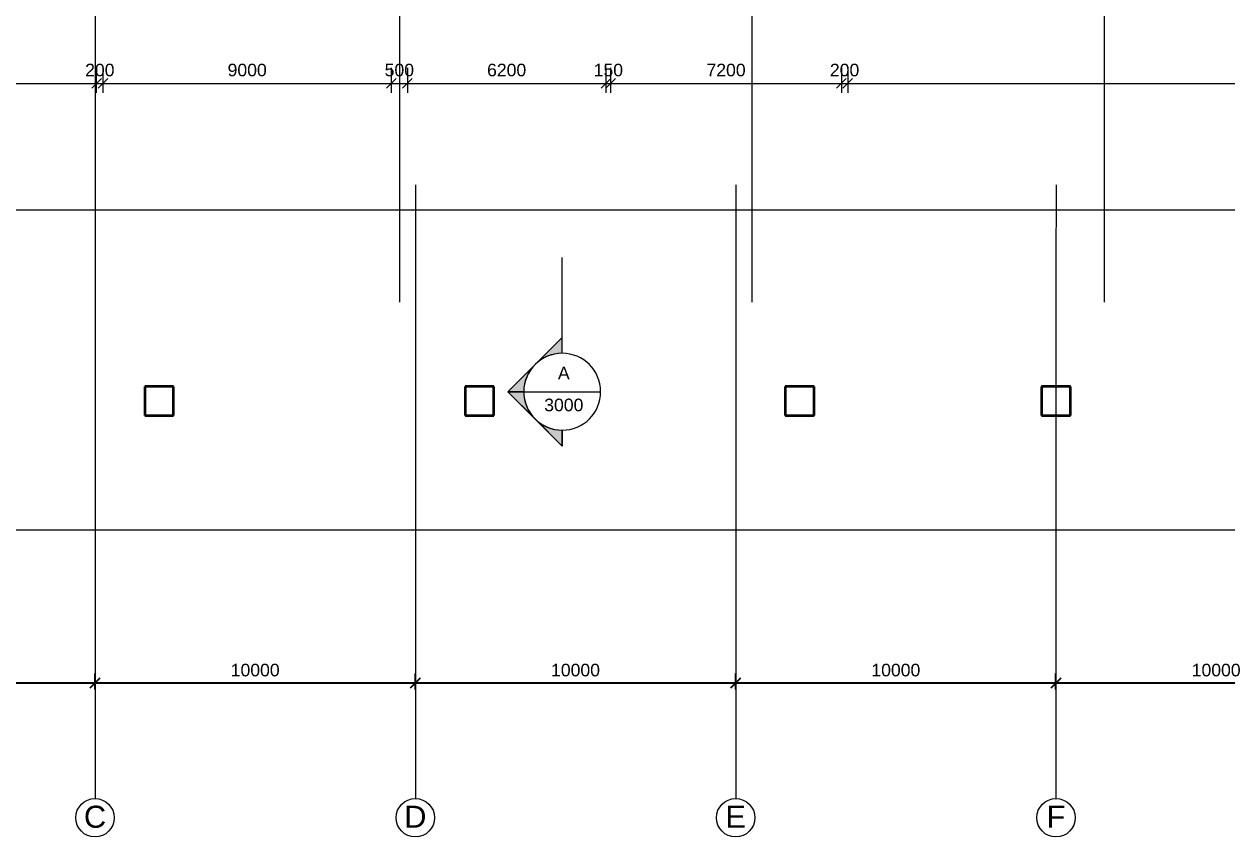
# Model space of a CAD drawing. Header units: millimetres. Extents: x -11708 to 484395, y -10237143 to 211873.
# Drawn here: x 24636 to 62188, y 123417 to 148806 of the extents above; entities that cross this region are included whole.
import ezdxf

# ---------------------------------------------------------------- set-up
doc = ezdxf.new("R2010")
doc.units = ezdxf.units.MM
doc.linetypes.add('Grid Line', pattern=[21, 12, -3, 3, -3])
for name, color, linetype, lineweight in [('A-ANNO-DIMS', 7, 'Continuous', 9), ('Dims-M_ANCILLARYBUILDING1-F_dwg-1', 7, 'Continuous', 9), ('S-COLS-3', 7, 'Continuous', 35), ('S-GRID-1', 7, 'Grid Line', 5), ('S-GRID-IDEN', 7, 'Continuous', 5)]:
    doc.layers.add(name, color=color, linetype=linetype, lineweight=lineweight)
doc.layers.add('A-WALL-PATT-1', color=7, linetype='Continuous', lineweight=9, true_color=0x009369)
doc.styles.add('Arial', font='arial.ttf', dxfattribs={"height": 491.766467})
doc.styles.add('Arial_1', font='arial.ttf', dxfattribs={"height": 393.413174})
doc.styles.add('Arial_3', font='arial.ttf', dxfattribs={"height": 688.473054})
doc.dimstyles.new('Diagonal_-_2_0mm_Arial', dxfattribs={"dimscale": 304.8, "dimtxt": 500, "dimasz": 0.984252, "dimexe": 0.984252, "dimexo": 0.984252, "dimgap": 0.656168, "dimtad": 1, "dimdec": 0, "dimrnd": 5, "dimzin": 0, "dimdsep": 46, "dimtxsty": 'Arial', "dimblk1": 'OBLIQUE', "dimblk2": 'OBLIQUE', "dimsah": 1, "dimcen": 0.09, "dimdle": 0.656168, "dimadec": 0, "dimazin": 0, "dimtfac": 1, "dimtdec": 4, "dimtix": 1, "dimtmove": 0, "dimatfit": 3, "dimfxl": 1, "dimtvp": 1, "dimtolj": 1, "dimtzin": 0, "dimarcsym": 2})

# ---------------------------------------------------------------- blocks, each defined once
blk = doc.blocks.new('Grid - 3mm-2917264-LG_F PLAN')
at = {"layer": 'S-GRID-IDEN'}
blk.add_circle((0, 0), 3, dxfattribs=at)
blk = doc.blocks.new('Section - Section Head - Filled-1049-0510')
at = {"layer": 'Dims-M_ANCILLARYBUILDING1-F_dwg-1'}
h = blk.add_hatch(color=256, dxfattribs=at)
edge = h.paths.add_edge_path(flags=0)
edge.add_line((-6, 8.49), (-6, 6))
edge.add_arc((-6, 0), 6, 90, 135)
edge.add_line((-10.24, 4.24), (-6, 8.49))
h = blk.add_hatch(color=256, dxfattribs=at)
edge = h.paths.add_edge_path(flags=0)
edge.add_line((-6, 8.49), (-1.76, 4.24))
edge.add_arc((-6, 0), 6, 45, 90)
edge.add_line((-6, 6), (-6, 8.49))
h = blk.add_hatch(color=256, dxfattribs=at)
edge = h.paths.add_edge_path(flags=0)
edge.add_line((-14.49, 0), (-10.24, 4.24))
edge.add_arc((-6, 0), 6, 135, 180)
edge.add_line((-12, 0), (-14.49, 0))
h = blk.add_hatch(color=256, dxfattribs=at)
edge = h.paths.add_edge_path(flags=0)
edge.add_line((2.49, 0), (0, 0))
edge.add_arc((-6, 0), 6, 360, 405)
edge.add_line((-1.76, 4.24), (2.49, 0))
for p, q in [((-6, 8.49), (-14.49, 0)), ((-6, 8.49), (-10.24, 4.24)), ((-6, 8.49), (2.49, 0)), ((-6, 6), (-6, 8.49)), ((-6, 8.49), (-6, 6)), ((-1.76, 4.24), (-6, 8.49)), ((-10.24, 4.24), (-14.49, 0)), ((2.49, 0), (-1.76, 4.24)), ((-12, 0), (-14.49, 0)), ((-14.49, 0), (-12, 0)), ((0, 0), (2.49, 0)), ((0, 0), (2.49, 0))]:
    blk.add_line(p, q, dxfattribs=at)
for start, end in [(0, 180), (90, 135), (45, 90), (135, 180), (0, 45), (180, 0)]:
    blk.add_arc((-6, 0), 6, start, end, dxfattribs=at)
blk = doc.blocks.new('A$C2C6E4749')
at = {"layer": 'Dims-M_ANCILLARYBUILDING1-F_dwg-1'}
for p, q in [((-5915, -35933), (-5915, -32936)), ((-7115, -37133), (-4715, -37133))]:
    blk.add_line(p, q, dxfattribs=at)
at = {"layer": 'Dims-M_ANCILLARYBUILDING1-F_dwg-1', "xscale": 199.9999999999998, "yscale": 199.9999999999998, "zscale": 199.9999999999998, "rotation": 90}
blk.add_blockref('Section - Section Head - Filled-1049-0510', (-5915, -35933), dxfattribs=at)
at = {"layer": 'Dims-M_ANCILLARYBUILDING1-F_dwg-1', "attachment_point": 2, "line_spacing_factor": 0.938532, "style": 'Arial_1'}
for s, insert, char_height, width in [('A', (-5866, -36351), 393, 436.77), ('3000', (-5866, -37349), 393.4, 1459.1)]:
    blk.add_mtext(s, dxfattribs=dict(at, insert=insert, char_height=char_height, width=width))
blk = doc.blocks.new('_Oblique')
at = {"color": 0, "linetype": 'ByBlock', "lineweight": -2}
blk.add_line((-0.5, -0.5), (0.5, 0.5), dxfattribs=at)
blk = doc.blocks.new('*D225')
at = {"layer": 'A-ANNO-DIMS', "color": 0, "lineweight": -2, "transparency": 16777216}
for p, q in [((36851, 128027), (36851, 128527)), ((46851, 128026), (46851, 128527)), ((36651, 128227), (47051, 128227))]:
    blk.add_line(p, q, dxfattribs=at)
at = {"layer": 'Defpoints', "color": 0, "transparency": 16777216}
for p in [(46851, 128227), (36851, 127727), (46851, 127726)]:
    blk.add_point(p, dxfattribs=at)
at = {"layer": 'A-ANNO-DIMS', "color": 0, "lineweight": -2, "transparency": 16777216, "xscale": 299.9999999999999, "yscale": 299.9999999999999, "zscale": 299.9999999999999, "rotation": 180}
blk.add_blockref('_Oblique', (36851, 128227), dxfattribs=at)
at = {"layer": 'A-ANNO-DIMS', "color": 0, "lineweight": -2, "transparency": 16777216, "xscale": 299.9999999999999, "yscale": 299.9999999999999, "zscale": 299.9999999999999}
blk.add_blockref('_Oblique', (46851, 128227), dxfattribs=at)
at = {"layer": 'A-ANNO-DIMS', "color": 0, "transparency": 16777216, "insert": (41851, 128627), "char_height": 491.77, "attachment_point": 5, "style": 'Arial'}
blk.add_mtext('\\A1;{\\H0.8x;10000}', dxfattribs=at)
blk = doc.blocks.new('*D226')
at = {"layer": 'A-ANNO-DIMS', "color": 0, "lineweight": -2, "transparency": 16777216}
for p, q in [((26851, 128027), (26851, 128527)), ((36851, 128027), (36851, 128527)), ((26651, 128227), (37051, 128227))]:
    blk.add_line(p, q, dxfattribs=at)
at = {"layer": 'Defpoints', "color": 0, "transparency": 16777216}
for p in [(36851, 128227), (26851, 127727), (36851, 127727)]:
    blk.add_point(p, dxfattribs=at)
at = {"layer": 'A-ANNO-DIMS', "color": 0, "lineweight": -2, "transparency": 16777216, "xscale": 299.9999999999999, "yscale": 299.9999999999999, "zscale": 299.9999999999999, "rotation": 180}
blk.add_blockref('_Oblique', (26851, 128227), dxfattribs=at)
at = {"layer": 'A-ANNO-DIMS', "color": 0, "lineweight": -2, "transparency": 16777216, "xscale": 299.9999999999999, "yscale": 299.9999999999999, "zscale": 299.9999999999999}
blk.add_blockref('_Oblique', (36851, 128227), dxfattribs=at)
at = {"layer": 'A-ANNO-DIMS', "color": 0, "transparency": 16777216, "insert": (31851, 128627), "char_height": 491.77, "attachment_point": 5, "style": 'Arial'}
blk.add_mtext('\\A1;{\\H0.8x;10000}', dxfattribs=at)
blk = doc.blocks.new('*D227')
at = {"layer": 'A-ANNO-DIMS', "color": 0, "lineweight": -2, "transparency": 16777216}
for p, q in [((16851, 128027), (16851, 128527)), ((26851, 128027), (26851, 128527)), ((16651, 128227), (27051, 128227))]:
    blk.add_line(p, q, dxfattribs=at)
at = {"layer": 'Defpoints', "color": 0, "transparency": 16777216}
for p in [(26851, 128227), (16851, 127727), (26851, 127727)]:
    blk.add_point(p, dxfattribs=at)
at = {"layer": 'A-ANNO-DIMS', "color": 0, "lineweight": -2, "transparency": 16777216, "xscale": 299.9999999999999, "yscale": 299.9999999999999, "zscale": 299.9999999999999, "rotation": 180}
blk.add_blockref('_Oblique', (16851, 128227), dxfattribs=at)
at = {"layer": 'A-ANNO-DIMS', "color": 0, "lineweight": -2, "transparency": 16777216, "xscale": 299.9999999999999, "yscale": 299.9999999999999, "zscale": 299.9999999999999}
blk.add_blockref('_Oblique', (26851, 128227), dxfattribs=at)
at = {"layer": 'A-ANNO-DIMS', "color": 0, "transparency": 16777216, "insert": (21851, 128627), "char_height": 491.77, "attachment_point": 5, "style": 'Arial'}
blk.add_mtext('\\A1;{\\H0.8x;10000}', dxfattribs=at)
blk = doc.blocks.new('*D229')
at = {"layer": 'A-ANNO-DIMS', "color": 0, "lineweight": -2, "transparency": 16777216}
for p, q in [((46851, 128026), (46851, 128526)), ((56851, 128026), (56851, 128526)), ((46651, 128226), (57051, 128226))]:
    blk.add_line(p, q, dxfattribs=at)
at = {"layer": 'Defpoints', "color": 0, "transparency": 16777216}
for p in [(56851, 128226), (46851, 127726), (56851, 127726)]:
    blk.add_point(p, dxfattribs=at)
at = {"layer": 'A-ANNO-DIMS', "color": 0, "lineweight": -2, "transparency": 16777216, "xscale": 299.9999999999999, "yscale": 299.9999999999999, "zscale": 299.9999999999999, "rotation": 180}
blk.add_blockref('_Oblique', (46851, 128226), dxfattribs=at)
at = {"layer": 'A-ANNO-DIMS', "color": 0, "lineweight": -2, "transparency": 16777216, "xscale": 299.9999999999999, "yscale": 299.9999999999999, "zscale": 299.9999999999999}
blk.add_blockref('_Oblique', (56851, 128226), dxfattribs=at)
at = {"layer": 'A-ANNO-DIMS', "color": 0, "transparency": 16777216, "insert": (51851, 128627), "char_height": 491.77, "attachment_point": 5, "style": 'Arial'}
blk.add_mtext('\\A1;{\\H0.8x;10000}', dxfattribs=at)
blk = doc.blocks.new('*D230')
at = {"layer": 'A-ANNO-DIMS', "color": 0, "lineweight": -2, "transparency": 16777216}
for p, q in [((56851, 128026), (56851, 128526)), ((66851, 128026), (66851, 128526)), ((56651, 128226), (67051, 128226))]:
    blk.add_line(p, q, dxfattribs=at)
at = {"layer": 'Defpoints', "color": 0, "transparency": 16777216}
for p in [(66851, 128226), (56851, 127726), (66851, 127726)]:
    blk.add_point(p, dxfattribs=at)
at = {"layer": 'A-ANNO-DIMS', "color": 0, "lineweight": -2, "transparency": 16777216, "xscale": 299.9999999999999, "yscale": 299.9999999999999, "zscale": 299.9999999999999, "rotation": 180}
blk.add_blockref('_Oblique', (56851, 128226), dxfattribs=at)
at = {"layer": 'A-ANNO-DIMS', "color": 0, "lineweight": -2, "transparency": 16777216, "xscale": 299.9999999999999, "yscale": 299.9999999999999, "zscale": 299.9999999999999}
blk.add_blockref('_Oblique', (66851, 128226), dxfattribs=at)
at = {"layer": 'A-ANNO-DIMS', "color": 0, "transparency": 16777216, "insert": (61851, 128627), "char_height": 491.77, "attachment_point": 5, "style": 'Arial'}
blk.add_mtext('\\A1;{\\H0.8x;10000}', dxfattribs=at)
blk = doc.blocks.new('Dims-LG-FPLAN_dwg__Oblique-5772954-LG_F PLAN')
at = {"layer": 'A-ANNO-DIMS'}
blk.add_line((-0.5, -0.5), (0.5, 0.5), dxfattribs=at)

msp = doc.modelspace()

# ---------------------------------------------------------------- linework, layer by layer
at = {"layer": 'A-ANNO-DIMS'}
msp.add_line((-1090.8, 146954.3), (103901.2, 146954.3), dxfattribs=at)
at = {"layer": 'A-ANNO-DIMS', "flags": 128}
for points in [[(26901.2, 146654.3), (26901.2, 147435.2)], [(27101.2, 146654.3), (27101.2, 147435.2)], [(36101.2, 147435.2), (36101.2, 146654.3)], [(36601.2, 147435.2), (36601.2, 146654.3)], [(42801.2, 147435.2), (42801.2, 146654.3)], [(42951.2, 146654.3), (42951.2, 147435.2)], [(50151.2, 147435.2), (50151.2, 146654.3)], [(50351.2, 147435.2), (50351.2, 146654.3)]]:
    msp.add_lwpolyline(points, dxfattribs=at)
at = {"layer": 'S-COLS-3'}
for p, q in [((29301.1, 137481), (28401.1, 137481)), ((28401.1, 137481), (28401.1, 136581)), ((29301.1, 136581), (29301.1, 137481)), ((39301.1, 137481), (38401.1, 137481)), ((38401.1, 137481), (38401.1, 136581)), ((39301.1, 136581), (39301.1, 137481)), ((49301.1, 137480.9), (48401.1, 137480.9)), ((48401.1, 137480.9), (48401.1, 136580.9)), ((49301.1, 136580.9), (49301.1, 137480.9)), ((57301.1, 137480.9), (56401.1, 137480.9)), ((56401.1, 137480.9), (56401.1, 136580.9)), ((57301.1, 136580.9), (57301.1, 137480.9)), ((28401.1, 136581), (29301.1, 136581)), ((38401.1, 136581), (39301.1, 136581)), ((48401.1, 136580.9), (49301.1, 136580.9)), ((56401.1, 136580.9), (57301.1, 136580.9))]:
    msp.add_line(p, q, dxfattribs=at)
at = {"layer": 'S-GRID-1'}
for p, q in [((26851.5, 210672.6), (26851.1, 140117.7)), ((36354.3, 210672.6), (36353.9, 140117.7)), ((47351.5, 210672.6), (47351.1, 140117.7)), ((58351.5, 210672.6), (58351.1, 140117.7)), ((26851.1, 143789), (26851, 124617)), ((36851.1, 143789), (36851, 124617)), ((46851.1, 143788.9), (46851, 124617)), ((56851.1, 143788.9), (56851, 124617)), ((-10508.2, 143006.2), (128177.3, 143005.5)), ((-10508.3, 133006.2), (128177.3, 133005.5))]:
    msp.add_line(p, q, dxfattribs=at)

# ---------------------------------------------------------------- block references
at = {"xscale": 300, "yscale": 300, "zscale": 300}
for p in [(26901.2, 146954.3), (36101.2, 146954.3), (42801.2, 146954.3), (50151.2, 146954.3)]:
    msp.add_blockref('Dims-LG-FPLAN_dwg__Oblique-5772954-LG_F PLAN', p, dxfattribs=at)
at = {"xscale": 300, "yscale": 300, "zscale": 300, "rotation": 180}
for p in [(27101.2, 146954.3), (36601.2, 146954.3), (42951.2, 146954.3), (50351.2, 146954.3)]:
    msp.add_blockref('Dims-LG-FPLAN_dwg__Oblique-5772954-LG_F PLAN', p, dxfattribs=at)
at = {"layer": 'A-WALL-PATT-1'}
msp.add_blockref('A$C2C6E4749', (47351.3, 174455.9), dxfattribs=at)
at = {"layer": 'S-GRID-IDEN', "xscale": 199.9999999999999, "yscale": 199.9999999999999, "zscale": 199.9999999999999, "rotation": 179.9996999996851}
for p in [(26851, 124017), (36851, 124017), (46851, 124017), (56851, 124017)]:
    msp.add_blockref('Grid - 3mm-2917264-LG_F PLAN', p, dxfattribs=at)

# ---------------------------------------------------------------- texts
at = {"layer": 'A-ANNO-DIMS', "char_height": 393.41, "attachment_point": 2, "line_spacing_factor": 0.938532, "style": 'Arial_1'}
for s, insert, width in [('200', (27001.2, 147567), 1094.4), ('9000', (31601.2, 147567), 1459.2), ('500', (36351.2, 147567), 1094.4), ('6200', (39701.2, 147567), 1459.2), ('150', (42876.2, 147567), 1094.4), ('7200', (46551.2, 147567), 1459.2), ('200', (50251.2, 147567), 1094.4)]:
    msp.add_mtext(s, dxfattribs=dict(at, insert=insert, width=width))
at = {"layer": 'S-GRID-IDEN', "char_height": 688.5, "attachment_point": 2, "line_spacing_factor": 0.938532, "style": 'Arial_3'}
for s, insert, width in [('C', (26851.3, 124392.9), 823.159), ('D', (36851.3, 124392.9), 823.159), ('E', (46851.3, 124392.9), 764.362), ('F', (56851.3, 124392.9), 697.166)]:
    msp.add_mtext(s, dxfattribs=dict(at, insert=insert, width=width))

# ---------------------------------------------------------------- dimensions: what is measured, and where the dimension line sits
at = {"layer": 'A-ANNO-DIMS'}
for base, p1, p2, picture, middle in [((26851, 128226.6), (16851, 127726.6), (26851, 127726.6), '*D227', (21851, 128627.5)), ((36851, 128226.6), (26851, 127726.6), (36851, 127726.5), '*D226', (31851, 128627.4)), ((46851, 128226.5), (36851, 127726.5), (46851, 127726.5), '*D225', (41851, 128627.4)), ((56851, 128226.5), (46851, 127726.5), (56851, 127726.4), '*D229', (51851, 128627.3)), ((66851, 128226.4), (56851, 127726.4), (66851, 127726.4), '*D230', (61851, 128627.3))]:
    dim = msp.add_linear_dim(base=base, p1=p1, p2=p2, text='{\\H0.8x;<>}', dimstyle='Diagonal_-_2_0mm_Arial', override={"dimpost": '<>', "dimtmove": 1, "dimarcsym": 2}, dxfattribs=at)
    dim.commit()
    dim.dimension.update_dxf_attribs({"geometry": picture, "text_midpoint": middle})

doc.saveas('drawing.dxf')
